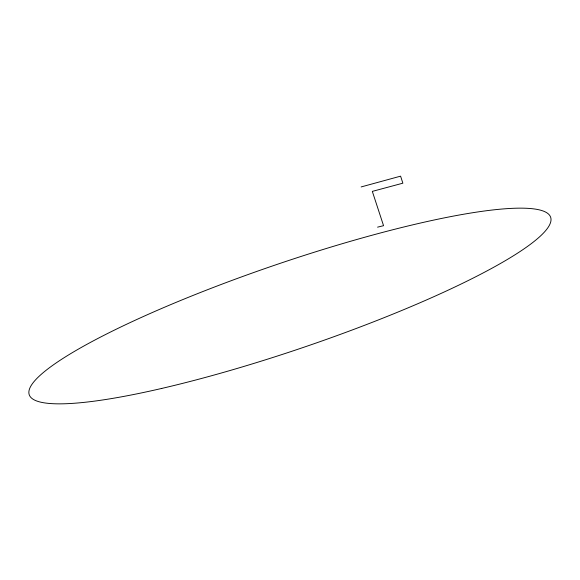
<?xml version="1.0" encoding="UTF-8"?>
<svg xmlns="http://www.w3.org/2000/svg" width="580" height="580" viewBox="0 0 580 580"><rect width="100%" height="100%" fill="white"/><g stroke="black" fill="none" stroke-linecap="round" stroke-linejoin="round"><path stroke-width="0.87" d="M361.144 186.934L400.591 176.153L402.868 183.186L372.324 191.386L383.554 225.685L377.565 227.15M161.748 388.426A275.391 43.529 -18.8 0 0 551 219.124A275.391 43.529 -18.8 0 0 157.064 310.452A275.391 43.529 -18.8 0 0 161.748 388.426"/></g></svg>
